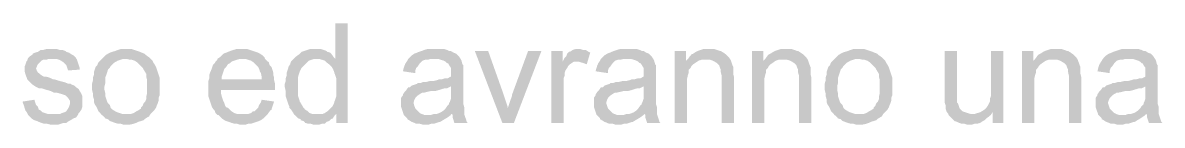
# Model space of a CAD drawing. Header units: millimetres. Extents: x -35.3 to 0.3, y 0.4 to 20.6.
# Drawn here: x -29.243 to -28.174, y 6.045 to 6.14 of the extents above; entities that cross this region are included whole.
import ezdxf

# ---------------------------------------------------------------- set-up
doc = ezdxf.new("R2010")
doc.units = ezdxf.units.MM
doc.layers.add('PDF _Riempimenti solidi', color=7, linetype='Continuous')

msp = doc.modelspace()

# ---------------------------------------------------------------- hatches: boundary and pattern name
at = {"layer": 'PDF _Riempimenti solidi', "transparency": 33554559}
for points in [[(-28.9377, 6.1402), (-28.9493, 6.1402), (-28.9493, 6.1068), (-28.9668, 6.1068), (-28.9643, 6.1068), (-28.9618, 6.106), (-28.9593, 6.1052), (-28.9577, 6.1035), (-28.9552, 6.1018), (-28.9527, 6.0993), (-28.9518, 6.0977), (-28.951, 6.096), (-28.9502, 6.0935), (-28.9493, 6.091), (-28.9485, 6.0885), (-28.9485, 6.0718), (-28.9493, 6.0693), (-28.9502, 6.0668), (-28.951, 6.0643), (-28.9518, 6.0627), (-28.9568, 6.0577), (-28.9593, 6.056), (-28.961, 6.0552), (-28.9485, 6.0552), (-28.9485, 6.0468), (-28.9377, 6.0468)], [(-29.216, 6.116), (-29.221, 6.116), (-29.2235, 6.1152), (-29.226, 6.1152), (-29.2285, 6.1135), (-29.231, 6.1127), (-29.2335, 6.1118), (-29.2335, 6.111), (-29.236, 6.1093), (-29.2377, 6.1077), (-29.2152, 6.1068), (-29.211, 6.1068), (-29.2085, 6.106), (-29.2068, 6.1052), (-29.2043, 6.1035), (-29.2035, 6.1027), (-29.2018, 6.101), (-29.2002, 6.096), (-29.1893, 6.0968), (-29.1893, 6.0985), (-29.1918, 6.106), (-29.1927, 6.1077), (-29.1935, 6.1085), (-29.1952, 6.1102), (-29.1968, 6.111), (-29.1993, 6.1127), (-29.2018, 6.1135), (-29.2027, 6.1143), (-29.2052, 6.1152), (-29.2077, 6.1152), (-29.2102, 6.116), (-29.2127, 6.116)], [(-29.146, 6.116), (-29.151, 6.116), (-29.1535, 6.1152), (-29.156, 6.1143), (-29.161, 6.1127), (-29.1627, 6.1118), (-29.1652, 6.1102), (-29.1685, 6.1068), (-29.1452, 6.1068), (-29.1418, 6.106), (-29.1402, 6.106), (-29.1377, 6.1052), (-29.1352, 6.1035), (-29.1335, 6.1018), (-29.1302, 6.0985), (-29.1293, 6.0968), (-29.1277, 6.0943), (-29.1268, 6.0927), (-29.1268, 6.0902), (-29.126, 6.0868), (-29.126, 6.0743), (-29.1268, 6.0718), (-29.1268, 6.0693), (-29.1277, 6.0668), (-29.1293, 6.0652), (-29.1302, 6.0627), (-29.1318, 6.061), (-29.1318, 6.0602), (-29.1343, 6.0585), (-29.136, 6.0577), (-29.1385, 6.056), (-29.141, 6.0552), (-29.146, 6.0552), (-29.1685, 6.0543), (-29.1668, 6.0527), (-29.1652, 6.051), (-29.1627, 6.0502), (-29.161, 6.0485), (-29.156, 6.0468), (-29.1535, 6.046), (-29.151, 6.046), (-29.1485, 6.0452), (-29.1418, 6.0452), (-29.1385, 6.046), (-29.136, 6.0468), (-29.1343, 6.0477), (-29.1293, 6.0493), (-29.1285, 6.0502), (-29.126, 6.0518), (-29.1243, 6.0527), (-29.1227, 6.0552), (-29.1193, 6.0585), (-29.1177, 6.061), (-29.1168, 6.0635), (-29.116, 6.0652), (-29.1152, 6.0677), (-29.1152, 6.0702), (-29.1143, 6.0727), (-29.1143, 6.0893), (-29.116, 6.0943), (-29.1168, 6.0968), (-29.1177, 6.0993), (-29.1185, 6.101), (-29.1202, 6.1035), (-29.121, 6.1052), (-29.1227, 6.1068), (-29.1243, 6.1085), (-29.1268, 6.1102), (-29.1285, 6.1118), (-29.131, 6.1127), (-29.1327, 6.1135), (-29.1352, 6.1143), (-29.1377, 6.1152), (-29.1402, 6.116), (-29.1427, 6.116)], [(-29.0368, 6.116), (-29.0427, 6.116), (-29.0452, 6.1152), (-29.0502, 6.1135), (-29.0518, 6.1127), (-29.0543, 6.1118), (-29.056, 6.1102), (-29.0577, 6.1085), (-29.0602, 6.1068), (-29.0335, 6.1068), (-29.031, 6.106), (-29.0285, 6.1052), (-29.026, 6.1035), (-29.0218, 6.0993), (-29.021, 6.0977), (-29.0202, 6.0952), (-29.0193, 6.0935), (-29.0185, 6.0902), (-29.0185, 6.0877), (-29.056, 6.0877), (-29.0068, 6.0868), (-29.0068, 6.0893), (-29.0077, 6.0918), (-29.0077, 6.0943), (-29.0085, 6.0968), (-29.0093, 6.0993), (-29.011, 6.101), (-29.0118, 6.1035), (-29.0152, 6.1068), (-29.016, 6.1085), (-29.0177, 6.1102), (-29.0202, 6.1118), (-29.0218, 6.1127), (-29.0243, 6.1135), (-29.0293, 6.1152), (-29.0318, 6.116), (-29.0343, 6.116)], [(-28.9677, 6.116), (-28.9735, 6.116), (-28.976, 6.1152), (-28.981, 6.1135), (-28.9835, 6.111), (-28.986, 6.1093), (-28.9877, 6.1077), (-28.991, 6.1043), (-28.9918, 6.1018), (-28.9935, 6.0993), (-28.9935, 6.0985), (-28.9943, 6.096), (-28.9952, 6.0935), (-28.9952, 6.091), (-28.996, 6.0885), (-28.996, 6.086), (-28.9968, 6.0835), (-28.9968, 6.0802), (-28.996, 6.0768), (-28.996, 6.0718), (-28.9935, 6.0643), (-28.9927, 6.0627), (-28.9927, 6.061), (-28.991, 6.0593), (-28.9877, 6.0543), (-28.966, 6.0552), (-28.971, 6.0552), (-28.9735, 6.056), (-28.9752, 6.0577), (-28.9777, 6.0593), (-28.9793, 6.061), (-28.9802, 6.0627), (-28.9818, 6.0652), (-28.9827, 6.0668), (-28.9843, 6.0718), (-28.9843, 6.0902), (-28.9835, 6.0927), (-28.9827, 6.0952), (-28.981, 6.0985), (-28.9777, 6.1018), (-28.9743, 6.1052), (-28.9693, 6.1068), (-28.9493, 6.1068), (-28.951, 6.1085), (-28.9527, 6.111), (-28.9543, 6.1127), (-28.9568, 6.1135), (-28.9577, 6.1143), (-28.9602, 6.1152), (-28.9627, 6.116), (-28.9652, 6.116)], [(-28.8552, 6.116), (-28.8635, 6.116), (-28.866, 6.1152), (-28.8685, 6.1143), (-28.871, 6.1135), (-28.8727, 6.1127), (-28.8752, 6.1118), (-28.8777, 6.1102), (-28.8793, 6.1085), (-28.881, 6.1068), (-28.8527, 6.1068), (-28.8477, 6.1052), (-28.846, 6.1043), (-28.8443, 6.1027), (-28.8435, 6.1027), (-28.8427, 6.101), (-28.841, 6.0985), (-28.841, 6.0902), (-28.8443, 6.0885), (-28.8468, 6.0885), (-28.8493, 6.0877), (-28.8518, 6.0877), (-28.8543, 6.0868), (-28.8577, 6.086), (-28.861, 6.086), (-28.8643, 6.0852), (-28.8668, 6.0852), (-28.8693, 6.0843), (-28.8718, 6.0843), (-28.8727, 6.0835), (-28.8777, 6.0818), (-28.841, 6.081), (-28.841, 6.0693), (-28.8418, 6.0668), (-28.8427, 6.0652), (-28.8427, 6.0643), (-28.8443, 6.0627), (-28.846, 6.0602), (-28.8477, 6.0585), (-28.8502, 6.0568), (-28.8518, 6.056), (-28.8543, 6.0552), (-28.8402, 6.0552), (-28.8393, 6.0543), (-28.8393, 6.0518), (-28.8385, 6.0493), (-28.8377, 6.0468), (-28.8252, 6.0468), (-28.826, 6.0477), (-28.8268, 6.0502), (-28.8277, 6.0527), (-28.8285, 6.0552), (-28.8285, 6.0618), (-28.8293, 6.0643), (-28.8293, 6.101), (-28.8302, 6.1018), (-28.831, 6.1052), (-28.8318, 6.1068), (-28.8335, 6.1093), (-28.8343, 6.1102), (-28.836, 6.1118), (-28.8385, 6.1127), (-28.841, 6.1143), (-28.8427, 6.1143), (-28.8443, 6.1152), (-28.8468, 6.116), (-28.8527, 6.116)], [(-28.7218, 6.116), (-28.7243, 6.116), (-28.7268, 6.1152), (-28.7293, 6.1135), (-28.7302, 6.1135), (-28.7318, 6.1118), (-28.7327, 6.1093), (-28.7343, 6.1077), (-28.736, 6.1043), (-28.721, 6.1043), (-28.7185, 6.1035), (-28.716, 6.1027), (-28.7135, 6.1018), (-28.7102, 6.1127), (-28.7118, 6.1135), (-28.7143, 6.1152), (-28.7168, 6.1152), (-28.7193, 6.116)], [(-28.6743, 6.116), (-28.6827, 6.116), (-28.6852, 6.1152), (-28.6902, 6.1135), (-28.6918, 6.1127), (-28.6943, 6.1118), (-28.6968, 6.1102), (-28.6985, 6.1085), (-28.7002, 6.1068), (-28.6718, 6.1068), (-28.6693, 6.106), (-28.6668, 6.1052), (-28.6652, 6.1043), (-28.6635, 6.1027), (-28.6627, 6.1027), (-28.6618, 6.101), (-28.6602, 6.0985), (-28.6602, 6.0902), (-28.6635, 6.0885), (-28.666, 6.0885), (-28.6685, 6.0877), (-28.671, 6.0877), (-28.6735, 6.0868), (-28.6768, 6.086), (-28.6802, 6.086), (-28.6835, 6.0852), (-28.686, 6.0852), (-28.6885, 6.0843), (-28.691, 6.0843), (-28.6918, 6.0835), (-28.6968, 6.0818), (-28.6602, 6.081), (-28.6602, 6.0693), (-28.661, 6.0668), (-28.6618, 6.0652), (-28.6618, 6.0643), (-28.6635, 6.0627), (-28.6652, 6.0602), (-28.6668, 6.0585), (-28.6693, 6.0568), (-28.671, 6.056), (-28.6735, 6.0552), (-28.6593, 6.0552), (-28.6585, 6.0543), (-28.6585, 6.0518), (-28.6577, 6.0493), (-28.6568, 6.0468), (-28.6443, 6.0468), (-28.6452, 6.0477), (-28.646, 6.0502), (-28.6468, 6.0527), (-28.6477, 6.0552), (-28.6477, 6.0618), (-28.6485, 6.0643), (-28.6485, 6.101), (-28.6493, 6.1018), (-28.6502, 6.1052), (-28.651, 6.1068), (-28.6527, 6.1093), (-28.6535, 6.1102), (-28.6552, 6.1118), (-28.6577, 6.1127), (-28.6602, 6.1143), (-28.6618, 6.1143), (-28.6635, 6.1152), (-28.666, 6.116), (-28.6718, 6.116)], [(-28.5985, 6.116), (-28.6043, 6.116), (-28.6068, 6.1152), (-28.6093, 6.1143), (-28.611, 6.1135), (-28.6135, 6.1118), (-28.6152, 6.111), (-28.6168, 6.1093), (-28.6185, 6.1068), (-28.601, 6.106), (-28.5977, 6.106), (-28.5952, 6.1052), (-28.5935, 6.1043), (-28.591, 6.1027), (-28.5893, 6.101), (-28.5885, 6.0985), (-28.5877, 6.0968), (-28.5877, 6.0943), (-28.5868, 6.091), (-28.5868, 6.0468), (-28.5752, 6.0468), (-28.5752, 6.0893), (-28.576, 6.0927), (-28.576, 6.0993), (-28.5768, 6.101), (-28.5785, 6.106), (-28.5802, 6.1085), (-28.581, 6.1093), (-28.5827, 6.111), (-28.5852, 6.1127), (-28.5877, 6.1143), (-28.5885, 6.1143), (-28.591, 6.1152), (-28.5935, 6.116), (-28.596, 6.116)], [(-28.526, 6.116), (-28.5318, 6.116), (-28.5343, 6.1152), (-28.5368, 6.1143), (-28.5385, 6.1135), (-28.541, 6.1118), (-28.5427, 6.111), (-28.5443, 6.1093), (-28.546, 6.1068), (-28.5285, 6.106), (-28.5252, 6.106), (-28.5227, 6.1052), (-28.521, 6.1043), (-28.5185, 6.1027), (-28.5168, 6.101), (-28.516, 6.0985), (-28.5152, 6.0968), (-28.5152, 6.0943), (-28.5143, 6.091), (-28.5143, 6.0468), (-28.5027, 6.0468), (-28.5027, 6.0893), (-28.5035, 6.0927), (-28.5035, 6.0993), (-28.5043, 6.101), (-28.5052, 6.1035), (-28.506, 6.106), (-28.5077, 6.1085), (-28.5102, 6.111), (-28.5152, 6.1143), (-28.516, 6.1143), (-28.5185, 6.1152), (-28.521, 6.116), (-28.5235, 6.116)], [(-28.4585, 6.116), (-28.4635, 6.116), (-28.466, 6.1152), (-28.4685, 6.1143), (-28.4735, 6.1127), (-28.4752, 6.1118), (-28.4777, 6.1102), (-28.481, 6.1068), (-28.4577, 6.1068), (-28.4543, 6.106), (-28.4527, 6.106), (-28.4502, 6.1052), (-28.4477, 6.1035), (-28.446, 6.1018), (-28.4427, 6.0985), (-28.4418, 6.0968), (-28.4402, 6.0943), (-28.4393, 6.0927), (-28.4393, 6.0902), (-28.4385, 6.0868), (-28.4385, 6.0743), (-28.4393, 6.0718), (-28.4393, 6.0693), (-28.4402, 6.0668), (-28.4418, 6.0652), (-28.4427, 6.0627), (-28.4443, 6.061), (-28.4443, 6.0602), (-28.4468, 6.0585), (-28.4485, 6.0577), (-28.451, 6.056), (-28.4535, 6.0552), (-28.4585, 6.0552), (-28.481, 6.0543), (-28.4793, 6.0527), (-28.4777, 6.051), (-28.4752, 6.0502), (-28.4735, 6.0485), (-28.4685, 6.0468), (-28.466, 6.046), (-28.4635, 6.046), (-28.461, 6.0452), (-28.4543, 6.0452), (-28.451, 6.046), (-28.4485, 6.0468), (-28.4468, 6.0477), (-28.4418, 6.0493), (-28.441, 6.0502), (-28.4385, 6.0518), (-28.4368, 6.0527), (-28.4352, 6.0552), (-28.4318, 6.0585), (-28.4302, 6.061), (-28.4293, 6.0635), (-28.4285, 6.0652), (-28.4277, 6.0677), (-28.4277, 6.0702), (-28.4268, 6.0727), (-28.4268, 6.0893), (-28.4285, 6.0943), (-28.4293, 6.0968), (-28.4302, 6.0993), (-28.431, 6.101), (-28.4327, 6.1035), (-28.4335, 6.1052), (-28.4352, 6.1068), (-28.4368, 6.1085), (-28.4393, 6.1102), (-28.441, 6.1118), (-28.4435, 6.1127), (-28.4452, 6.1135), (-28.4477, 6.1143), (-28.4502, 6.1152), (-28.4527, 6.116), (-28.4552, 6.116)], [(-28.2727, 6.116), (-28.2785, 6.116), (-28.281, 6.1152), (-28.2835, 6.1143), (-28.2852, 6.1135), (-28.2877, 6.1118), (-28.2893, 6.111), (-28.291, 6.1093), (-28.2927, 6.1068), (-28.2752, 6.106), (-28.2718, 6.106), (-28.2693, 6.1052), (-28.2677, 6.1043), (-28.2652, 6.1027), (-28.2635, 6.101), (-28.2627, 6.0985), (-28.2618, 6.0968), (-28.2618, 6.0943), (-28.261, 6.091), (-28.261, 6.0468), (-28.2493, 6.0468), (-28.2493, 6.0893), (-28.2502, 6.0927), (-28.2502, 6.0993), (-28.251, 6.101), (-28.2527, 6.106), (-28.2543, 6.1085), (-28.2552, 6.1093), (-28.2568, 6.111), (-28.2593, 6.1127), (-28.2618, 6.1143), (-28.2627, 6.1143), (-28.2652, 6.1152), (-28.2677, 6.116), (-28.2702, 6.116)], [(-28.2035, 6.116), (-28.2118, 6.116), (-28.2143, 6.1152), (-28.2168, 6.1143), (-28.2193, 6.1135), (-28.221, 6.1127), (-28.2235, 6.1118), (-28.226, 6.1102), (-28.2277, 6.1085), (-28.2293, 6.1068), (-28.201, 6.1068), (-28.1985, 6.106), (-28.196, 6.1052), (-28.1943, 6.1043), (-28.1927, 6.1027), (-28.1918, 6.1027), (-28.191, 6.101), (-28.1893, 6.0985), (-28.1893, 6.0902), (-28.1927, 6.0885), (-28.1952, 6.0885), (-28.1977, 6.0877), (-28.2002, 6.0877), (-28.2027, 6.0868), (-28.206, 6.086), (-28.2093, 6.086), (-28.2127, 6.0852), (-28.2152, 6.0852), (-28.2177, 6.0843), (-28.2202, 6.0843), (-28.221, 6.0835), (-28.2235, 6.0827), (-28.226, 6.0818), (-28.1893, 6.081), (-28.1893, 6.0693), (-28.1902, 6.0668), (-28.191, 6.0652), (-28.191, 6.0643), (-28.1927, 6.0627), (-28.1943, 6.0602), (-28.196, 6.0585), (-28.1985, 6.0568), (-28.2002, 6.056), (-28.2027, 6.0552), (-28.1885, 6.0552), (-28.1877, 6.0543), (-28.1877, 6.0518), (-28.1868, 6.0493), (-28.186, 6.0468), (-28.1735, 6.0468), (-28.1743, 6.0477), (-28.176, 6.0527), (-28.1768, 6.0552), (-28.1768, 6.0618), (-28.1777, 6.0643), (-28.1777, 6.101), (-28.1785, 6.1018), (-28.1793, 6.1052), (-28.1802, 6.1068), (-28.1818, 6.1093), (-28.1843, 6.1118), (-28.1868, 6.1127), (-28.1893, 6.1143), (-28.191, 6.1143), (-28.1927, 6.1152), (-28.1952, 6.116), (-28.201, 6.116)], [(-29.2377, 6.1077), (-29.2385, 6.1052), (-29.2393, 6.1043), (-29.241, 6.0993), (-29.241, 6.0952), (-29.2402, 6.0927), (-29.2385, 6.0877), (-29.2368, 6.086), (-29.2335, 6.0827), (-29.231, 6.081), (-29.2277, 6.0793), (-29.2252, 6.0793), (-29.2202, 6.0777), (-29.2168, 6.0768), (-29.2135, 6.0752), (-29.211, 6.0752), (-29.2077, 6.0743), (-29.2052, 6.0735), (-29.2027, 6.0727), (-29.2018, 6.0718), (-29.2002, 6.0702), (-29.1985, 6.0677), (-29.1985, 6.0643), (-29.1993, 6.0618), (-29.2002, 6.0602), (-29.2018, 6.0577), (-29.2035, 6.0568), (-29.206, 6.056), (-29.2077, 6.0552), (-29.2135, 6.0552), (-29.2377, 6.0543), (-29.236, 6.0527), (-29.2343, 6.051), (-29.2335, 6.0502), (-29.2318, 6.0493), (-29.2293, 6.0485), (-29.2277, 6.0477), (-29.2252, 6.0468), (-29.2227, 6.046), (-29.2202, 6.046), (-29.2168, 6.0452), (-29.2093, 6.0452), (-29.2068, 6.046), (-29.2043, 6.0468), (-29.2018, 6.0468), (-29.1993, 6.0485), (-29.1977, 6.0493), (-29.1952, 6.051), (-29.1927, 6.0518), (-29.191, 6.0543), (-29.1902, 6.056), (-29.1893, 6.0568), (-29.1877, 6.0593), (-29.1868, 6.0618), (-29.1868, 6.0718), (-29.1877, 6.0743), (-29.1893, 6.0768), (-29.1902, 6.0785), (-29.1927, 6.0802), (-29.1943, 6.0818), (-29.1968, 6.0827), (-29.1977, 6.0835), (-29.2002, 6.0835), (-29.2018, 6.0843), (-29.2043, 6.0852), (-29.2077, 6.086), (-29.2102, 6.0868), (-29.2135, 6.0877), (-29.2143, 6.0877), (-29.2177, 6.0893), (-29.221, 6.0902), (-29.2227, 6.0902), (-29.2243, 6.091), (-29.2268, 6.0927), (-29.2285, 6.0943), (-29.2293, 6.0952), (-29.2302, 6.0977), (-29.2293, 6.1002), (-29.2285, 6.1018), (-29.226, 6.1043), (-29.2252, 6.1052), (-29.2235, 6.106), (-29.221, 6.106), (-29.2185, 6.1068), (-29.2152, 6.1068)], [(-29.1685, 6.1068), (-29.1718, 6.1035), (-29.1727, 6.101), (-29.1743, 6.0993), (-29.1752, 6.0968), (-29.176, 6.0943), (-29.176, 6.0918), (-29.1768, 6.0893), (-29.1768, 6.0868), (-29.1777, 6.0835), (-29.1777, 6.0777), (-29.1768, 6.0743), (-29.1768, 6.0718), (-29.176, 6.0693), (-29.176, 6.0668), (-29.1752, 6.0643), (-29.1735, 6.0618), (-29.1727, 6.0602), (-29.1718, 6.0577), (-29.1685, 6.0543), (-29.146, 6.0552), (-29.1493, 6.0552), (-29.1543, 6.0568), (-29.156, 6.0577), (-29.1585, 6.0593), (-29.1602, 6.061), (-29.161, 6.0635), (-29.1627, 6.0652), (-29.1635, 6.0668), (-29.1652, 6.0718), (-29.1652, 6.0743), (-29.166, 6.0777), (-29.166, 6.081), (-29.1652, 6.0843), (-29.1652, 6.0893), (-29.1635, 6.0943), (-29.1627, 6.0968), (-29.161, 6.0985), (-29.1602, 6.1002), (-29.1593, 6.101), (-29.1577, 6.1027), (-29.1552, 6.1043), (-29.1535, 6.1052), (-29.151, 6.106), (-29.1485, 6.1068), (-29.146, 6.1068)], [(-29.0602, 6.1068), (-29.0602, 6.106), (-29.0618, 6.1043), (-29.0627, 6.1027), (-29.0643, 6.101), (-29.066, 6.096), (-29.0668, 6.0943), (-29.0677, 6.0918), (-29.0677, 6.0885), (-29.0685, 6.086), (-29.0685, 6.0718), (-29.0677, 6.0693), (-29.0652, 6.0618), (-29.0643, 6.0602), (-29.0627, 6.0585), (-29.0618, 6.056), (-29.0602, 6.0543), (-29.036, 6.0552), (-29.0418, 6.0552), (-29.0443, 6.056), (-29.0468, 6.0577), (-29.0502, 6.061), (-29.051, 6.061), (-29.0527, 6.0627), (-29.0535, 6.0652), (-29.0543, 6.0668), (-29.0552, 6.0693), (-29.056, 6.0718), (-29.0568, 6.0752), (-29.0568, 6.0777), (-29.006, 6.0777), (-29.006, 6.0835), (-29.0068, 6.0868), (-29.056, 6.0877), (-29.056, 6.0902), (-29.0552, 6.0927), (-29.0543, 6.0952), (-29.0535, 6.0977), (-29.0518, 6.0993), (-29.0502, 6.1018), (-29.0485, 6.1027), (-29.0468, 6.1043), (-29.0443, 6.1052), (-29.0393, 6.1068), (-29.0368, 6.1068)], [(-28.881, 6.1068), (-28.8818, 6.1052), (-28.8835, 6.1027), (-28.8843, 6.101), (-28.8852, 6.0985), (-28.886, 6.0952), (-28.8743, 6.0935), (-28.8743, 6.096), (-28.8735, 6.0985), (-28.8718, 6.1002), (-28.8702, 6.1027), (-28.8693, 6.1035), (-28.8677, 6.1052), (-28.8652, 6.106), (-28.8627, 6.106), (-28.8602, 6.1068), (-28.8568, 6.1068)], [(-28.806, 6.1143), (-28.8185, 6.1143), (-28.7927, 6.0468), (-28.7877, 6.0602), (-28.7877, 6.0618), (-28.7902, 6.0693), (-28.791, 6.0718), (-28.7918, 6.0743)], [(-28.756, 6.1143), (-28.7685, 6.1143), (-28.7835, 6.0735), (-28.7835, 6.0727), (-28.7843, 6.0702), (-28.7852, 6.0677), (-28.7877, 6.0602), (-28.7927, 6.0468), (-28.7818, 6.0468)], [(-28.736, 6.1143), (-28.7468, 6.1143), (-28.7468, 6.0468), (-28.7352, 6.0468), (-28.7352, 6.0885), (-28.7343, 6.091), (-28.7343, 6.0935), (-28.7335, 6.096), (-28.7318, 6.0985), (-28.731, 6.1002), (-28.7293, 6.1018), (-28.7268, 6.1035), (-28.7252, 6.1043), (-28.7218, 6.1043), (-28.736, 6.1043)], [(-28.7002, 6.1068), (-28.701, 6.1052), (-28.7027, 6.1027), (-28.7035, 6.101), (-28.7043, 6.0985), (-28.7052, 6.0952), (-28.6935, 6.0935), (-28.6935, 6.096), (-28.6927, 6.0985), (-28.691, 6.1002), (-28.6893, 6.1027), (-28.6885, 6.1035), (-28.6868, 6.1052), (-28.6843, 6.106), (-28.6818, 6.106), (-28.6793, 6.1068), (-28.676, 6.1068)], [(-28.6202, 6.1143), (-28.631, 6.1143), (-28.631, 6.0468), (-28.6193, 6.0468), (-28.6193, 6.0885), (-28.6185, 6.0918), (-28.6177, 6.0943), (-28.6177, 6.0968), (-28.616, 6.0985), (-28.6152, 6.1002), (-28.6135, 6.1018), (-28.6085, 6.1052), (-28.6202, 6.1052)], [(-28.6185, 6.1068), (-28.6202, 6.1052), (-28.6085, 6.1052), (-28.606, 6.106), (-28.601, 6.106)], [(-28.5477, 6.1143), (-28.5585, 6.1143), (-28.5585, 6.0468), (-28.5468, 6.0468), (-28.5468, 6.0885), (-28.546, 6.0918), (-28.5452, 6.0943), (-28.5452, 6.0968), (-28.5435, 6.0985), (-28.5427, 6.1002), (-28.541, 6.1018), (-28.5385, 6.1035), (-28.536, 6.1052), (-28.5477, 6.1052)], [(-28.546, 6.1068), (-28.5477, 6.1052), (-28.536, 6.1052), (-28.5335, 6.106), (-28.5285, 6.106)], [(-28.481, 6.1068), (-28.4843, 6.1035), (-28.4852, 6.101), (-28.4868, 6.0993), (-28.4877, 6.0968), (-28.4885, 6.0943), (-28.4885, 6.0918), (-28.4893, 6.0893), (-28.4893, 6.0868), (-28.4902, 6.0835), (-28.4902, 6.0777), (-28.4893, 6.0743), (-28.4893, 6.0718), (-28.4885, 6.0693), (-28.4885, 6.0668), (-28.4877, 6.0643), (-28.486, 6.0618), (-28.4852, 6.0602), (-28.4843, 6.0577), (-28.481, 6.0543), (-28.4585, 6.0552), (-28.4618, 6.0552), (-28.4668, 6.0568), (-28.4685, 6.0577), (-28.471, 6.0593), (-28.4727, 6.061), (-28.4735, 6.0635), (-28.4752, 6.0652), (-28.476, 6.0668), (-28.4777, 6.0718), (-28.4777, 6.0743), (-28.4785, 6.0777), (-28.4785, 6.081), (-28.4777, 6.0843), (-28.4777, 6.0893), (-28.476, 6.0943), (-28.4752, 6.0968), (-28.4735, 6.0985), (-28.4727, 6.1002), (-28.4718, 6.101), (-28.4702, 6.1027), (-28.4677, 6.1043), (-28.466, 6.1052), (-28.4635, 6.106), (-28.461, 6.1068), (-28.4585, 6.1068)], [(-28.366, 6.1143), (-28.3777, 6.1143), (-28.3777, 6.066), (-28.3768, 6.0635), (-28.3768, 6.0602), (-28.376, 6.0577), (-28.3743, 6.0552), (-28.3735, 6.0535), (-28.3718, 6.0518), (-28.3685, 6.0485), (-28.366, 6.0477), (-28.3643, 6.0468), (-28.3618, 6.046), (-28.3593, 6.046), (-28.3568, 6.0452), (-28.3518, 6.0452), (-28.3493, 6.046), (-28.3468, 6.046), (-28.3443, 6.0468), (-28.3418, 6.0485), (-28.3402, 6.0493), (-28.3385, 6.051), (-28.336, 6.0527), (-28.3343, 6.0543), (-28.3518, 6.0552), (-28.3535, 6.0552), (-28.356, 6.056), (-28.3585, 6.0568), (-28.361, 6.0577), (-28.3618, 6.0585), (-28.3635, 6.0602), (-28.3652, 6.0652), (-28.366, 6.066), (-28.366, 6.0768)], [(-28.3227, 6.1143), (-28.3343, 6.1143), (-28.3343, 6.0718), (-28.3352, 6.0693), (-28.3352, 6.0668), (-28.3368, 6.0635), (-28.3385, 6.061), (-28.3402, 6.0593), (-28.3427, 6.0577), (-28.3327, 6.0568), (-28.3327, 6.0468), (-28.3227, 6.0468)], [(-28.2943, 6.1143), (-28.3052, 6.1143), (-28.3052, 6.0468), (-28.2935, 6.0468), (-28.2935, 6.0885), (-28.2927, 6.0918), (-28.2918, 6.0943), (-28.2918, 6.0968), (-28.2902, 6.0985), (-28.2893, 6.1002), (-28.2877, 6.1018), (-28.2852, 6.1035), (-28.2827, 6.1052), (-28.2943, 6.1052)], [(-28.2927, 6.1068), (-28.2943, 6.1052), (-28.2827, 6.1052), (-28.2802, 6.106), (-28.2752, 6.106)], [(-28.2293, 6.1068), (-28.2302, 6.1052), (-28.2318, 6.1027), (-28.2327, 6.101), (-28.2335, 6.0985), (-28.2343, 6.0952), (-28.2227, 6.0935), (-28.2227, 6.096), (-28.2218, 6.0985), (-28.2202, 6.1002), (-28.2185, 6.1027), (-28.216, 6.1052), (-28.2135, 6.106), (-28.211, 6.106), (-28.2085, 6.1068), (-28.2052, 6.1068)], [(-28.8777, 6.0818), (-28.8793, 6.0802), (-28.881, 6.0802), (-28.8827, 6.0777), (-28.8843, 6.076), (-28.886, 6.0735), (-28.886, 6.0727), (-28.8877, 6.0702), (-28.8877, 6.0618), (-28.8868, 6.0593), (-28.8852, 6.0543), (-28.8835, 6.0527), (-28.8818, 6.051), (-28.8818, 6.0502), (-28.8802, 6.0493), (-28.8777, 6.0477), (-28.8752, 6.0468), (-28.8735, 6.046), (-28.8702, 6.046), (-28.8677, 6.0452), (-28.8618, 6.0452), (-28.8593, 6.046), (-28.8568, 6.046), (-28.8518, 6.0477), (-28.851, 6.0477), (-28.8485, 6.0493), (-28.8468, 6.0502), (-28.8443, 6.0518), (-28.8418, 6.0535), (-28.8618, 6.0543), (-28.866, 6.0543), (-28.8685, 6.0552), (-28.8702, 6.056), (-28.8727, 6.0585), (-28.8743, 6.0602), (-28.8752, 6.0627), (-28.876, 6.0652), (-28.876, 6.066), (-28.8752, 6.0685), (-28.8743, 6.0702), (-28.8735, 6.071), (-28.8718, 6.0727), (-28.8693, 6.0743), (-28.8677, 6.0752), (-28.866, 6.0752), (-28.8627, 6.076), (-28.8593, 6.0768), (-28.8552, 6.0768), (-28.8518, 6.0777), (-28.8493, 6.0785), (-28.8468, 6.0793), (-28.8443, 6.0793), (-28.841, 6.081)], [(-28.6968, 6.0818), (-28.6985, 6.0802), (-28.7002, 6.0802), (-28.7018, 6.0777), (-28.7035, 6.076), (-28.7052, 6.0735), (-28.7052, 6.0727), (-28.7068, 6.0702), (-28.7068, 6.0618), (-28.7043, 6.0543), (-28.7027, 6.0527), (-28.701, 6.051), (-28.701, 6.0502), (-28.6993, 6.0493), (-28.6968, 6.0477), (-28.6943, 6.0468), (-28.6927, 6.046), (-28.6893, 6.046), (-28.6868, 6.0452), (-28.681, 6.0452), (-28.6785, 6.046), (-28.676, 6.046), (-28.671, 6.0477), (-28.6702, 6.0477), (-28.6677, 6.0493), (-28.666, 6.0502), (-28.6635, 6.0518), (-28.661, 6.0535), (-28.681, 6.0543), (-28.6852, 6.0543), (-28.6877, 6.0552), (-28.6893, 6.056), (-28.6918, 6.0585), (-28.6935, 6.0602), (-28.6943, 6.0627), (-28.6952, 6.0652), (-28.6952, 6.066), (-28.6943, 6.0685), (-28.6935, 6.0702), (-28.6927, 6.071), (-28.691, 6.0727), (-28.6885, 6.0743), (-28.6868, 6.0752), (-28.6852, 6.0752), (-28.6818, 6.076), (-28.6785, 6.0768), (-28.6743, 6.0768), (-28.671, 6.0777), (-28.6685, 6.0785), (-28.666, 6.0793), (-28.6635, 6.0793), (-28.6602, 6.081)], [(-28.226, 6.0818), (-28.2277, 6.0802), (-28.2293, 6.0802), (-28.231, 6.0777), (-28.2327, 6.076), (-28.2343, 6.0735), (-28.2343, 6.0727), (-28.236, 6.0702), (-28.236, 6.0618), (-28.2352, 6.0593), (-28.2343, 6.0568), (-28.2335, 6.0543), (-28.2318, 6.0527), (-28.2302, 6.051), (-28.2302, 6.0502), (-28.2285, 6.0493), (-28.226, 6.0477), (-28.2235, 6.0468), (-28.2218, 6.046), (-28.2185, 6.046), (-28.216, 6.0452), (-28.2102, 6.0452), (-28.2077, 6.046), (-28.2052, 6.046), (-28.2027, 6.0468), (-28.2002, 6.0477), (-28.1993, 6.0477), (-28.1968, 6.0493), (-28.1952, 6.0502), (-28.1927, 6.0518), (-28.1902, 6.0535), (-28.2102, 6.0543), (-28.2143, 6.0543), (-28.2168, 6.0552), (-28.2185, 6.056), (-28.2202, 6.0577), (-28.221, 6.0585), (-28.2227, 6.0602), (-28.2243, 6.0652), (-28.2243, 6.066), (-28.2235, 6.0685), (-28.2227, 6.0702), (-28.2218, 6.071), (-28.2202, 6.0727), (-28.2177, 6.0743), (-28.216, 6.0752), (-28.2143, 6.0752), (-28.2077, 6.0768), (-28.2035, 6.0768), (-28.2002, 6.0777), (-28.1977, 6.0785), (-28.1952, 6.0793), (-28.1927, 6.0793), (-28.1893, 6.081)], [(-29.2318, 6.0685), (-29.2427, 6.0668), (-29.2427, 6.066), (-29.2418, 6.0635), (-29.241, 6.061), (-29.2402, 6.0585), (-29.2385, 6.056), (-29.2377, 6.0543), (-29.2135, 6.0552), (-29.2193, 6.0552), (-29.2243, 6.0568), (-29.226, 6.0585), (-29.2277, 6.0593), (-29.2285, 6.0618), (-29.2302, 6.0635), (-29.231, 6.066)], [(-29.0185, 6.0685), (-29.0193, 6.066), (-29.021, 6.0635), (-29.0218, 6.061), (-29.0252, 6.0577), (-29.0268, 6.0577), (-29.0285, 6.056), (-29.031, 6.0552), (-29.036, 6.0552), (-29.0602, 6.0543), (-29.0593, 6.0543), (-29.0577, 6.0527), (-29.056, 6.051), (-29.0535, 6.0493), (-29.0518, 6.0485), (-29.0493, 6.0477), (-29.0468, 6.0468), (-29.0443, 6.046), (-29.0418, 6.046), (-29.0393, 6.0452), (-29.0335, 6.0452), (-29.031, 6.046), (-29.0285, 6.046), (-29.026, 6.0468), (-29.0235, 6.0477), (-29.021, 6.0485), (-29.0193, 6.0493), (-29.0168, 6.051), (-29.016, 6.0518), (-29.0143, 6.0535), (-29.0127, 6.0552), (-29.011, 6.0577), (-29.0093, 6.0593), (-29.0077, 6.0643), (-29.0068, 6.0668)], [(-28.961, 6.0552), (-28.966, 6.0552), (-28.9877, 6.0543), (-28.986, 6.0527), (-28.9843, 6.051), (-28.9818, 6.0502), (-28.9818, 6.0493), (-28.9793, 6.0485), (-28.9777, 6.0468), (-28.9752, 6.046), (-28.9727, 6.046), (-28.9702, 6.0452), (-28.9643, 6.0452), (-28.9618, 6.046), (-28.9593, 6.046), (-28.9577, 6.0477), (-28.9552, 6.0485), (-28.9535, 6.0502), (-28.9518, 6.051), (-28.9502, 6.0535), (-28.9485, 6.0552)], [(-28.8543, 6.0552), (-28.8568, 6.0552), (-28.8593, 6.0543), (-28.8618, 6.0543), (-28.8418, 6.0535), (-28.8402, 6.0552)], [(-28.6735, 6.0552), (-28.676, 6.0552), (-28.6785, 6.0543), (-28.681, 6.0543), (-28.661, 6.0535), (-28.6593, 6.0552)], [(-28.3427, 6.0577), (-28.3443, 6.0568), (-28.3493, 6.0552), (-28.3518, 6.0552), (-28.3343, 6.0543), (-28.3327, 6.0568)], [(-28.2027, 6.0552), (-28.2052, 6.0552), (-28.2077, 6.0543), (-28.2102, 6.0543), (-28.1902, 6.0535), (-28.1885, 6.0552)]]:
    msp.add_hatch(color=256, dxfattribs=at).paths.add_polyline_path(points)

doc.saveas('drawing.dxf')
